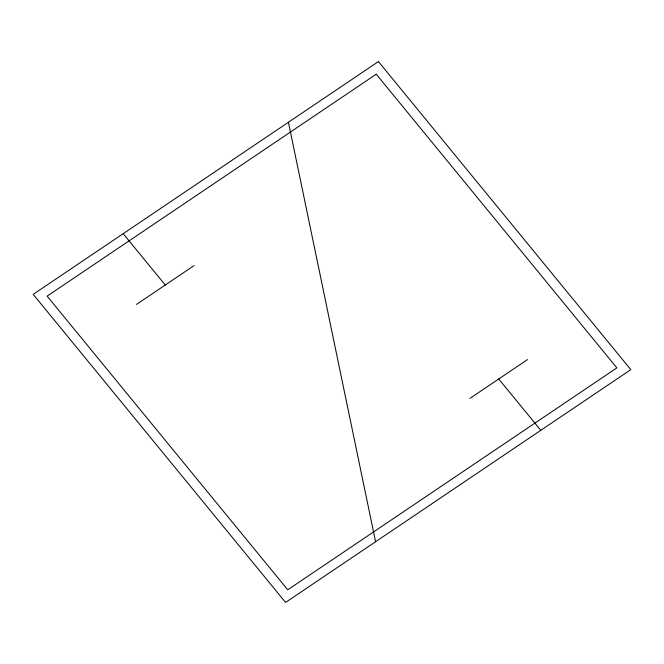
<?xml version="1.0" encoding="UTF-8"?>
<svg xmlns="http://www.w3.org/2000/svg" width="664" height="664" viewBox="0 0 664 664"><rect width="100%" height="100%" fill="white"/><g stroke="black" fill="none" stroke-linecap="round" stroke-linejoin="round"><path stroke-width="1" d="M136.502 304.411L194.037 265.617M469.963 398.383L527.498 359.589M498.73 378.986L540.795 430.33M123.205 233.67L165.27 285.014M288.417 122.267L375.583 541.733M378.422 61.569L33.2 294.359L285.578 602.431L630.8 369.64L378.422 61.569M376.256 74.194L47.144 296.119L287.744 589.806L616.856 367.881L376.256 74.194"/></g></svg>
